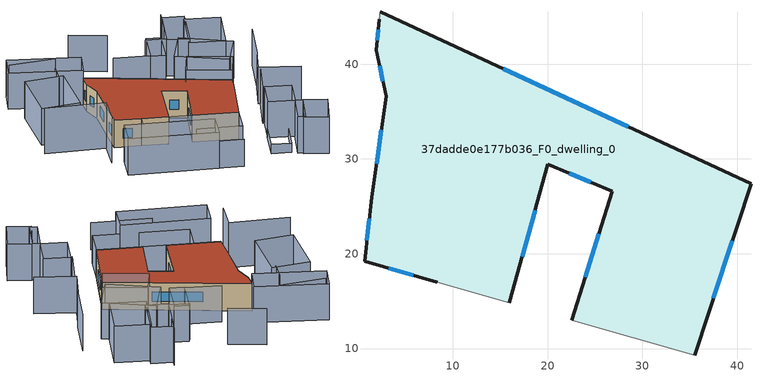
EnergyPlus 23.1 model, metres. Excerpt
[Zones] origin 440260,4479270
37dadde0e177b036_F0_dwelling_0
 floor ground (EU_floor_Construction): 35.52,9.31 41.45,27.37 2.37,45.51 2.25,44.72 1.94,41.44 2.96,36.61 1.45,25.95 0.69,19.19 8.34,16.99 15.96,14.83 20.03,29.42 26.83,26.61 22.52,12.99 z0
 wall outside (EU_wall_Construction): 8.34,16.99 0.69,19.19 1.45,25.95 2.96,36.61 1.94,41.44 2.25,44.72 / 2.37,45.51 41.45,27.37 35.52,9.31 / 22.52,12.99 26.83,26.61 20.03,29.42 15.96,14.83 z0:9
 wall adiabatic (EU_wall_Construction): 15.96,14.83 8.34,16.99 / 2.25,44.72 2.37,45.51 / 35.52,9.31 22.52,12.99 z0:9
 window (EU_Window_Construction): 5.8,17.72 3.22,18.46 / 0.94,21.43 1.2,23.71 / 1.95,29.48 2.46,33.08 / 2.62,38.21 2.28,39.84 / 2.04,42.53 2.15,43.63 / 15.33,39.5 28.5,33.38 / 39.49,21.39 37.49,15.3 / 23.95,17.51 25.4,22.1 / 24.57,27.54 22.28,28.49 / 18.68,24.58 17.31,19.67 z2.98:6.02
 roof outside (EU_roof_Construction): 41.45,27.37 35.52,9.31 22.52,12.99 26.83,26.61 20.03,29.42 15.96,14.83 8.34,16.99 0.69,19.19 1.45,25.95 2.96,36.61 1.94,41.44 2.25,44.72 2.37,45.51 z9
shading: 52.05,33.98 56.31,47.19 / 35.56,65.28 31.4,51.83 / 31.4,51.83 25.61,53.62 / 23.24,44.69 12.87,47.71 / -2.39,54.13 -16.17,55.87 / 16.62,60.37 6.47,65.1 / 45.53,15.21 49.42,25.86 / 60.43,21.62 48.95,26.04 / 48.95,26.04 52.27,34.66 / -4.8,48.89 -5.93,43.25 / 34.7,50.95 48.59,42.9 / 48.59,42.9 43.24,33.65 / 43.24,33.65 29.34,41.7 / 29.34,41.7 34.7,50.95 / 23.14,44.35 26.06,54.35 / 26.06,54.35 30.21,53.13 / 30.21,53.13 27.3,43.14 / 27.3,43.14 23.14,44.35 / 50.71,57.09 46.57,44.07 / 46.57,44.07 36.43,47.3 / 36.43,47.3 40.58,60.31 / 40.58,60.31 50.71,57.09 / 31.22,51.24 35.09,63.77 / 35.09,63.77 41.41,61.81 / 41.41,61.81 37.54,49.29 / 37.54,49.29 31.22,51.24 / 53.04,3.69 59.76,0.99 / 59.76,0.99 55.93,-8.56 / 55.93,-8.56 49.21,-5.87 / 49.21,-5.87 53.04,3.69 / 53.04,3.69 49.94,-5.61 / 49.94,-5.61 47.78,-4.89 / 47.78,-4.89 50.88,4.41 / 50.88,4.41 53.04,3.69 / 53.61,12.73 51,4.36 / 51,4.36 43.35,6.75 / 43.35,6.75 45.96,15.11 / 45.96,15.11 53.61,12.73 / 41.45,27.37 29.29,33.02 / 29.29,33.02 32.68,40.32 / 32.68,40.32 44.84,34.67 / 44.84,34.67 41.45,27.37 / 0.09,10.57 25.57,3.76 / 25.57,3.76 23.52,-3.9 / 23.52,-3.9 -1.96,2.91 / -1.96,2.91 0.09,10.57 / -4.33,43.97 -6.21,27.57 / -6.21,27.57 -17.76,28.89 / -17.76,28.89 -15.88,45.29 / -15.88,45.29 -4.33,43.97 / 2.25,44.72 -18.26,51.83 / -18.26,51.83 -15.78,58.99 / -15.78,58.99 4.73,51.88 / 4.73,51.88 2.25,44.72 z0:12; 40.67,-2 43.44,7.04 / 43.44,7.04 49.19,5.28 / 49.19,5.28 46.42,-3.76 / 46.42,-3.76 40.67,-2 z0:3; 13.3,-1.07 30.56,-5.78 / 8.28,17.02 35.52,9.31 / 35.52,9.31 33.31,1.49 / 33.31,1.49 6.06,9.19 / 6.06,9.19 8.28,17.02 z0:9; -18.95,23.9 -1.46,19.71 / -1.46,19.71 -3.44,11.43 z0:15
[Building]
EU S2 Campaign: North Axis=0; Terrain=City; Solar Distribution=FullExterior
[Site:Location]
Madrid: Latitude=40.5; Longitude=-3.5; Time Zone=1; Elevation=609
[SizingPeriod:WeatherFileDays]
AnnualSizingPeriod: Begin Month=1; Begin Day of Month=1; End Month=12; End Day of Month=31; Day of Week for Start Day=Monday; Use Weather File Daylight Saving Period=No; Use Weather File Rain and Snow Indicators=No
[MATERIAL]
EU_InternalMass_Material: Roughness=MediumRough; Thickness=0.1; Conductivity=1; Density=1800; Specific Heat=900; Thermal Absorptance=0.9; Solar Absorptance=0.7; Visible Absorptance=0.7
[MATERIAL:NOMASS] Roughness=MediumRough; Thermal Absorptance=0.9; Solar Absorptance=0.7; Visible Absorptance=0.7
Name | Thermal Resistance
EU_wall_NoMass | 0.609216
EU_roof_NoMass | 0.513268
EU_floor_NoMass | 0.568163
[WINDOWMATERIAL:SIMPLEGLAZINGSYSTEM]
EU_Window_SimpleGlazing: UFactor=5.50606; Solar Heat Gain Coefficient=0.85; Visible Transmittance=0.85
[CONSTRUCTION]
EU_wall_Construction: EU_wall_NoMass
EU_roof_Construction: EU_roof_NoMass
EU_floor_Construction: EU_floor_NoMass
EU_InternalMass_Construction: EU_InternalMass_Material
EU_Window_Construction: EU_Window_SimpleGlazing
[ZONE]
37dadde0e177b036_F0_dwelling_0: Type=1; Multiplier=1; Ceiling Height=autocalculate; Volume=6830.59; Floor Area=autocalculate; Part of Total Floor Area=Yes
[INTERNALMASS]
37dadde0e177b036_F0_dwelling_0_EU_InternalMass: Construction=EU_InternalMass_Construction; Zone or ZoneList=37dadde0e177b036_F0_dwelling_0; Surface Area=758.955
[OTHEREQUIPMENT]
EU_Step8_InternalGain_37dadde0e177b036_F0_dwelling_0_f000: Fuel Type=Electricity; Zone or ZoneList or Space or SpaceList=37dadde0e177b036_F0_dwelling_0; Schedule=EU_Step8_GainSchedule_37dadde0e177b036_F0_dwelling_0_f000; Design Level Calculation Method=Watts/Area; Power per Zone Floor Area=1; Fraction Latent=0; Fraction Radiant=0; Fraction Lost=0; Carbon Dioxide Generation Rate=0; EndUse Subcategory=EU_Step8_InternalGains
[ZONEVENTILATION:DESIGNFLOWRATE]
EU_ConstantAir_37dadde0e177b036_F0_dwelling_0: Zone or ZoneList or Space or SpaceList=37dadde0e177b036_F0_dwelling_0; Schedule=EU_AlwaysOn; Design Flow Rate Calculation Method=AirChanges/Hour; Air Changes per Hour=0.752966; Ventilation Type=Natural; Fan Pressure Rise=0; Fan Total Efficiency=1; Constant Term Coefficient=1; Temperature Term Coefficient=0; Velocity Term Coefficient=0; Velocity Squared Term Coefficient=0; Minimum Indoor Temperature=-100; Maximum Indoor Temperature=100; Delta Temperature=-100; Minimum Outdoor Temperature=-100; Maximum Outdoor Temperature=100; Maximum Wind Speed=40
[HVACTEMPLATE:THERMOSTAT]
EU_HeatOnly_37dadde0e177b036_F0_dwelling_0: Constant Heating Setpoint=20; Constant Cooling Setpoint=50
[HVACTEMPLATE:ZONE:IDEALLOADSAIRSYSTEM]
37dadde0e177b036_F0_dwelling_0: Template Thermostat=EU_HeatOnly_37dadde0e177b036_F0_dwelling_0; System Availability Schedule=EU_AlwaysOn; Maximum Heating Supply Air Temperature=50; Minimum Cooling Supply Air Temperature=13; Maximum Heating Supply Air Humidity Ratio=0.0156; Minimum Cooling Supply Air Humidity Ratio=0.0077; Heating Limit=NoLimit; Cooling Limit=NoLimit; Heating Availability Schedule=EU_AlwaysOn; Cooling Availability Schedule=EU_CoolingOff; Dehumidification Control Type=ConstantSensibleHeatRatio; Cooling Sensible Heat Ratio=0.7; Dehumidification Setpoint=60; Humidification Control Type=None; Humidification Setpoint=30; Outdoor Air Method=None; Outdoor Air Flow Rate per Person=0.00944; Outdoor Air Flow Rate per Zone Floor Area=0; Outdoor Air Flow Rate per Zone=0; Demand Controlled Ventilation Type=None; Outdoor Air Economizer Type=NoEconomizer; Heat Recovery Type=None; Sensible Heat Recovery Effectiveness=0.7; Latent Heat Recovery Effectiveness=0.65
[SIZING:ZONE]
37dadde0e177b036_F0_dwelling_0: Zone Cooling Design Supply Air Temperature Input Method=SupplyAirTemperature; Zone Cooling Design Supply Air Temperature=13; Zone Heating Design Supply Air Temperature Input Method=SupplyAirTemperature; Zone Heating Design Supply Air Temperature=50; Zone Cooling Design Supply Air Humidity Ratio=0.008; Zone Heating Design Supply Air Humidity Ratio=0.008; Cooling Design Air Flow Method=DesignDay; Cooling Design Air Flow Rate=0; Cooling Minimum Air Flow per Zone Floor Area=0.000762; Cooling Minimum Air Flow=0; Cooling Minimum Air Flow Fraction=0.2; Heating Design Air Flow Method=DesignDay; Heating Design Air Flow Rate=0; Heating Maximum Air Flow per Zone Floor Area=0.002032; Heating Maximum Air Flow=0.141576; Heating Maximum Air Flow Fraction=0.3; Account for Dedicated Outdoor Air System=No; Dedicated Outdoor Air System Control Strategy=NeutralSupplyAir; Dedicated Outdoor Air Low Setpoint Temperature for Design=autosize; Dedicated Outdoor Air High Setpoint Temperature for Design=autosize; Zone Load Sizing Method=Sensible Load Only No Latent Load; Zone Latent Cooling Design Supply Air Humidity Ratio Input Method=HumidityRatioDifference; Zone Cooling Design Supply Air Humidity Ratio Difference=0.005; Zone Latent Heating Design Supply Air Humidity Ratio Input Method=HumidityRatioDifference; Zone Humidification Design Supply Air Humidity Ratio Difference=0.005
[SCHEDULE:CONSTANT]
Name | Hourly Value
EU_AlwaysOn | 1
EU_CoolingOff | 0
[SCHEDULE:FILE]
EU_Step8_GainSchedule_37dadde0e177b036_F0_dwelling_0_f000: File=../../schedules/37dadde0e177b036/37dadde0e177b036_F0_dwelling_0_f000_gain.csv; Column Number=1; Rows to Skip at Top=0; Number of Hours of Data=8760; Column Separator=Comma; Interpolate to Timestep=No; Minutes per Item=60; Adjust Schedule for Daylight Savings=Yes
